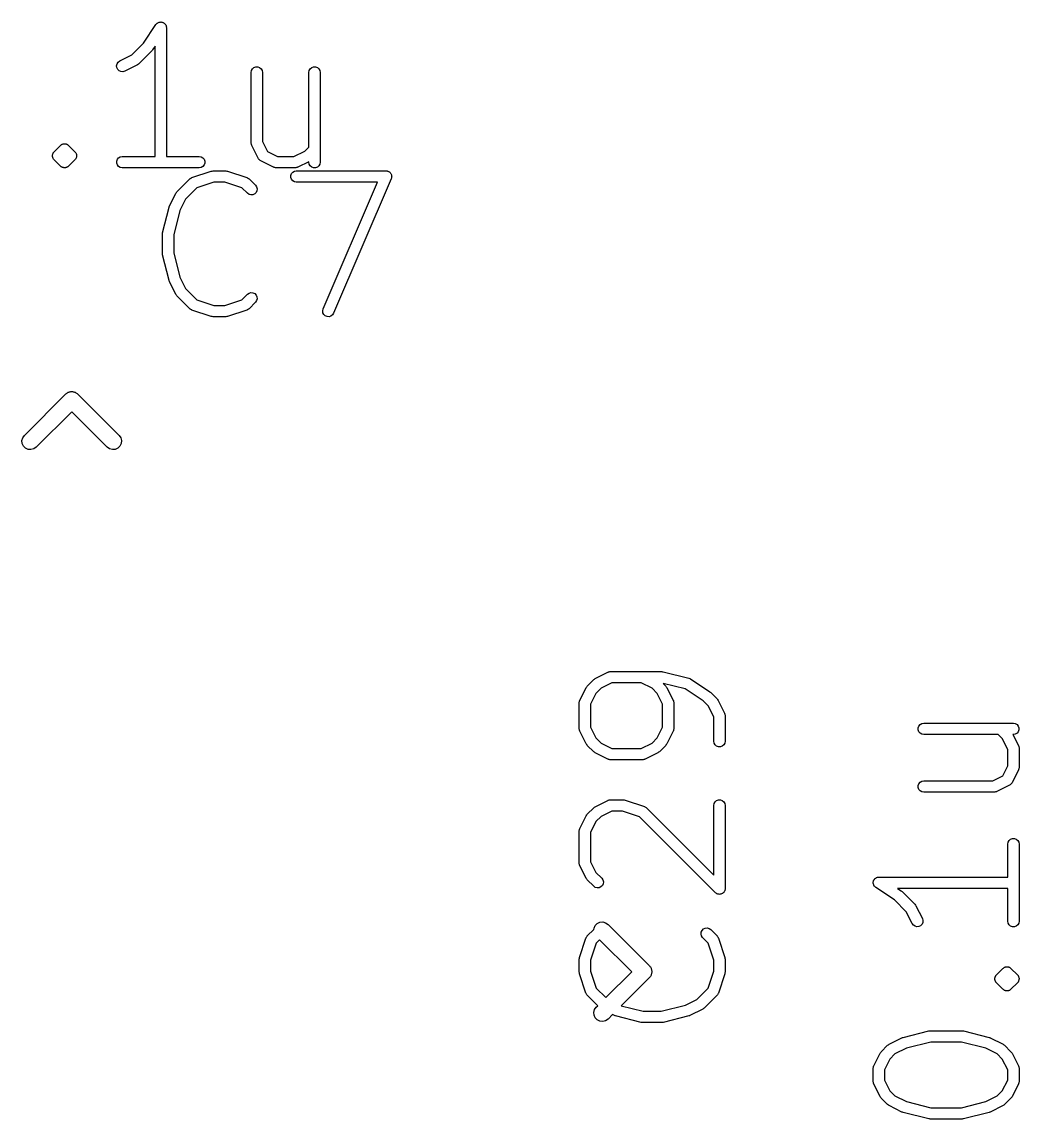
# Model space of a CAD drawing. Extents: x -2.2 to 75.9, y -81.1 to 9.2.
# Drawn here: x 27.55 to 36.49, y -55.82 to -45.99 of the extents above; entities that cross this region are included whole.
import ezdxf

# ---------------------------------------------------------------- set-up
doc = ezdxf.new("R2010")
doc.units = 0
doc.header["$MEASUREMENT"] = 0
doc.layers.add('BLACK', color=7, linetype='CONTINUOUS')

msp = doc.modelspace()

# ---------------------------------------------------------------- linework, layer by layer
at = {"layer": 'Black'}
for p, q in [((28.6437, -46.176), (28.7558, -46.0079)), ((28.7558, -46.0079), (28.7578, -46.0058)), ((28.7578, -46.0058), (28.7592, -46.0034)), ((28.7592, -46.0034), (28.7638, -45.9995)), ((28.7638, -45.9995), (28.768, -45.9951)), ((28.768, -45.9951), (28.7705, -45.9939)), ((28.7705, -45.9939), (28.7727, -45.9921)), ((28.7727, -45.9921), (28.7784, -45.99)), ((28.7784, -45.99), (28.7838, -45.9873)), ((28.7838, -45.9873), (28.7866, -45.987)), ((28.7866, -45.987), (28.7893, -45.986)), ((28.7893, -45.986), (28.7953, -45.986)), ((28.7953, -45.986), (28.8014, -45.9854)), ((28.8014, -45.9854), (28.8041, -45.986)), ((28.8041, -45.986), (28.8069, -45.986)), ((28.8069, -45.986), (28.8126, -45.9881)), ((28.8126, -45.9881), (28.8185, -45.9895)), ((28.8185, -45.9895), (28.8209, -45.9911)), ((28.8209, -45.9911), (28.8235, -45.9921)), ((28.8235, -45.9921), (28.8281, -45.996)), ((28.8281, -45.996), (28.8332, -45.9993)), ((28.8332, -45.9993), (28.8349, -46.0016)), ((28.8349, -46.0016), (28.837, -46.0034)), ((28.837, -46.0034), (28.84, -46.0086)), ((28.84, -46.0086), (28.8436, -46.0135)), ((28.8436, -46.0135), (28.8444, -46.0162)), ((28.8444, -46.0162), (28.8458, -46.0187)), ((28.8458, -46.0187), (28.8469, -46.0246)), ((28.8469, -46.0246), (28.8486, -46.0305)), ((28.8486, -46.0305), (28.8484, -46.0333)), ((28.8484, -46.0333), (28.8489, -46.036)), ((28.8489, -46.036), (28.8489, -47.1917)), ((28.5382, -46.2816), (28.6437, -46.176)), ((28.7473, -46.2038), (28.7255, -46.2366)), ((28.7473, -47.1917), (28.7473, -46.2038)), ((28.4307, -46.3353), (28.5382, -46.2816)), ((28.7191, -46.2443), (28.6042, -46.3592)), ((28.722, -46.2402), (28.7191, -46.2443)), ((28.7255, -46.2366), (28.722, -46.2402)), ((28.4027, -46.3777), (28.4068, -46.3606)), ((28.4047, -46.3952), (28.4027, -46.3777)), ((28.4126, -46.411), (28.4047, -46.3952)), ((28.4068, -46.3606), (28.4165, -46.3458)), ((28.4254, -46.4232), (28.4126, -46.411)), ((28.4165, -46.3458), (28.4307, -46.3353)), ((28.4416, -46.4302), (28.4254, -46.4232)), ((28.591, -46.3687), (28.4761, -46.4262)), ((28.5976, -46.3639), (28.591, -46.3687)), ((28.6042, -46.3592), (28.5976, -46.3639)), ((29.6091, -46.4382), (29.6121, -46.4208)), ((29.6121, -46.4208), (29.621, -46.4056)), ((29.621, -46.4056), (29.6345, -46.3942)), ((29.6345, -46.3942), (29.6511, -46.3882)), ((29.6511, -46.3882), (29.6687, -46.3882)), ((29.6687, -46.3882), (29.6853, -46.3942)), ((29.6853, -46.3942), (29.6988, -46.4056)), ((29.6988, -46.4056), (29.7076, -46.4208)), ((29.7076, -46.4208), (29.7107, -46.4382)), ((30.1262, -46.4382), (30.1292, -46.4208)), ((30.1292, -46.4208), (30.138, -46.4056)), ((30.138, -46.4056), (30.1516, -46.3942)), ((30.1516, -46.3942), (30.1681, -46.3882)), ((30.1681, -46.3882), (30.1858, -46.3882)), ((30.1858, -46.3882), (30.2024, -46.3942)), ((30.2024, -46.3942), (30.2159, -46.4056)), ((30.2159, -46.4056), (30.2247, -46.4208)), ((30.2247, -46.4208), (30.2278, -46.4382)), ((28.4592, -46.4312), (28.4416, -46.4302)), ((28.4761, -46.4262), (28.4592, -46.4312)), ((29.6091, -47.0702), (29.6091, -46.4382)), ((29.7107, -46.4382), (29.7107, -47.0582)), ((30.1262, -47.1066), (30.1262, -46.4382)), ((30.2278, -46.4382), (30.2278, -47.2425)), ((27.8429, -47.1492), (27.9004, -47.0917)), ((27.9004, -47.0917), (27.904, -47.0892)), ((27.904, -47.0892), (27.9072, -47.086)), ((27.9072, -47.086), (27.9092, -47.0851)), ((27.9092, -47.0851), (27.9109, -47.0836)), ((27.9109, -47.0836), (27.913, -47.0829)), ((27.913, -47.0829), (27.9148, -47.0816)), ((27.9148, -47.0816), (27.9191, -47.0805)), ((27.9191, -47.0805), (27.9232, -47.0786)), ((27.9232, -47.0786), (27.9254, -47.0784)), ((27.9254, -47.0784), (27.9275, -47.0776)), ((27.9275, -47.0776), (27.9297, -47.0776)), ((27.9297, -47.0776), (27.9319, -47.077)), ((27.9319, -47.077), (27.9363, -47.0774)), ((27.9363, -47.0774), (27.9407, -47.077)), ((27.9407, -47.077), (27.9429, -47.0776)), ((27.9429, -47.0776), (27.9451, -47.0776)), ((27.9451, -47.0776), (27.9472, -47.0784)), ((27.9472, -47.0784), (27.9495, -47.0786)), ((27.9495, -47.0786), (27.9535, -47.0805)), ((27.9535, -47.0805), (27.9578, -47.0816)), ((27.9578, -47.0816), (27.9596, -47.0829)), ((27.9596, -47.0829), (27.9617, -47.0836)), ((27.9617, -47.0836), (27.9634, -47.0851)), ((27.9634, -47.0851), (27.9654, -47.086)), ((27.9654, -47.086), (27.9686, -47.0892)), ((27.9686, -47.0892), (27.9722, -47.0917)), ((27.9722, -47.0917), (28.0297, -47.1492)), ((29.6096, -47.0731), (29.6091, -47.0702)), ((29.6094, -47.076), (29.6096, -47.0731)), ((29.6111, -47.0817), (29.6094, -47.076)), ((29.6121, -47.0876), (29.6111, -47.0817)), ((29.6136, -47.0901), (29.6121, -47.0876)), ((29.6144, -47.0929), (29.6136, -47.0901)), ((29.6719, -47.2078), (29.6144, -47.0929)), ((29.7107, -47.0582), (29.7552, -47.1472)), ((30.0894, -47.1433), (30.1262, -47.1066)), ((27.8283, -47.1807), (27.8294, -47.1764)), ((27.8286, -47.1851), (27.8283, -47.1807)), ((27.8283, -47.1895), (27.8286, -47.1851)), ((27.8294, -47.1938), (27.8283, -47.1895)), ((27.8294, -47.1764), (27.8298, -47.1719)), ((27.8298, -47.1982), (27.8294, -47.1938)), ((27.8298, -47.1719), (27.8317, -47.1679)), ((27.8317, -47.2023), (27.8298, -47.1982)), ((27.8317, -47.1679), (27.8328, -47.1636)), ((27.8328, -47.2066), (27.8317, -47.2023)), ((27.8328, -47.1636), (27.8354, -47.16)), ((27.8354, -47.2102), (27.8328, -47.2066)), ((27.8354, -47.16), (27.8372, -47.156)), ((27.8372, -47.2142), (27.8354, -47.2102)), ((27.8372, -47.156), (27.8404, -47.1528)), ((27.8404, -47.1528), (27.8429, -47.1492)), ((28.0297, -47.1492), (28.0322, -47.1528)), ((28.0322, -47.1528), (28.0354, -47.156)), ((28.0354, -47.156), (28.0373, -47.16)), ((28.0373, -47.2102), (28.0354, -47.2142)), ((28.0373, -47.16), (28.0398, -47.1636)), ((28.0398, -47.2066), (28.0373, -47.2102)), ((28.0398, -47.1636), (28.041, -47.1679)), ((28.041, -47.2023), (28.0398, -47.2066)), ((28.041, -47.1679), (28.0428, -47.1719)), ((28.0428, -47.1982), (28.041, -47.2023)), ((28.0428, -47.1719), (28.0432, -47.1764)), ((28.0432, -47.1938), (28.0428, -47.1982)), ((28.0432, -47.1764), (28.0444, -47.1807)), ((28.0444, -47.1895), (28.0432, -47.1938)), ((28.0444, -47.1807), (28.044, -47.1851)), ((28.044, -47.1851), (28.0444, -47.1895)), ((28.4094, -47.2171), (28.4207, -47.2036)), ((28.4207, -47.2036), (28.436, -47.1948)), ((28.436, -47.1948), (28.4534, -47.1917)), ((28.4534, -47.1917), (28.7473, -47.1917)), ((28.8489, -47.1917), (29.1428, -47.1917)), ((29.1428, -47.1917), (29.1602, -47.1948)), ((29.1602, -47.1948), (29.1755, -47.2036)), ((29.1755, -47.2036), (29.1868, -47.2171)), ((29.6763, -47.2138), (29.6719, -47.2078)), ((29.7552, -47.1472), (29.8442, -47.1917)), ((29.8442, -47.1917), (29.9926, -47.1917)), ((29.9926, -47.1917), (30.0894, -47.1433)), ((27.8404, -47.2174), (27.8372, -47.2142)), ((27.8429, -47.221), (27.8404, -47.2174)), ((27.9004, -47.2785), (27.8429, -47.221)), ((27.904, -47.281), (27.9004, -47.2785)), ((27.9072, -47.2842), (27.904, -47.281)), ((27.9092, -47.2851), (27.9072, -47.2842)), ((27.9109, -47.2865), (27.9092, -47.2851)), ((27.913, -47.2873), (27.9109, -47.2865)), ((27.9148, -47.2886), (27.913, -47.2873)), ((27.9191, -47.2897), (27.9148, -47.2886)), ((27.9232, -47.2916), (27.9191, -47.2897)), ((27.9254, -47.2918), (27.9232, -47.2916)), ((27.9275, -47.2926), (27.9254, -47.2918)), ((27.9297, -47.2926), (27.9275, -47.2926)), ((27.9319, -47.2932), (27.9297, -47.2926)), ((27.9363, -47.2928), (27.9319, -47.2932)), ((27.9407, -47.2932), (27.9363, -47.2928)), ((27.9429, -47.2926), (27.9407, -47.2932)), ((27.9451, -47.2926), (27.9429, -47.2926)), ((27.9472, -47.2918), (27.9451, -47.2926)), ((27.9495, -47.2916), (27.9472, -47.2918)), ((27.9535, -47.2897), (27.9495, -47.2916)), ((27.9578, -47.2886), (27.9535, -47.2897)), ((27.9596, -47.2873), (27.9578, -47.2886)), ((27.9617, -47.2865), (27.9596, -47.2873)), ((27.9634, -47.2851), (27.9617, -47.2865)), ((27.9654, -47.2842), (27.9634, -47.2851)), ((27.9686, -47.281), (27.9654, -47.2842)), ((27.9722, -47.2785), (27.9686, -47.281)), ((28.0297, -47.221), (27.9722, -47.2785)), ((28.0322, -47.2174), (28.0297, -47.221)), ((28.0354, -47.2142), (28.0322, -47.2174)), ((28.4034, -47.2337), (28.4094, -47.2171)), ((28.4034, -47.2514), (28.4034, -47.2337)), ((28.4094, -47.2679), (28.4034, -47.2514)), ((28.4207, -47.2815), (28.4094, -47.2679)), ((28.436, -47.2903), (28.4207, -47.2815)), ((28.4534, -47.2933), (28.436, -47.2903)), ((29.1428, -47.2933), (28.4534, -47.2933)), ((29.1602, -47.2903), (29.1428, -47.2933)), ((29.1755, -47.2815), (29.1602, -47.2903)), ((29.1868, -47.2679), (29.1755, -47.2815)), ((29.1868, -47.2171), (29.1928, -47.2337)), ((29.1928, -47.2514), (29.1868, -47.2679)), ((29.1928, -47.2337), (29.1928, -47.2514)), ((29.6804, -47.22), (29.6763, -47.2138)), ((29.6816, -47.2209), (29.6804, -47.22)), ((29.6824, -47.222), (29.6816, -47.2209)), ((29.6886, -47.2261), (29.6824, -47.222)), ((29.6946, -47.2305), (29.6886, -47.2261)), ((29.8095, -47.288), (29.6946, -47.2305)), ((29.8123, -47.2888), (29.8095, -47.288)), ((29.8149, -47.2903), (29.8123, -47.2888)), ((29.8207, -47.2913), (29.8149, -47.2903)), ((29.8264, -47.293), (29.8207, -47.2913)), ((29.8294, -47.2928), (29.8264, -47.293)), ((29.8322, -47.2933), (29.8294, -47.2928)), ((30.0046, -47.2933), (29.8322, -47.2933)), ((30.0075, -47.2928), (30.0046, -47.2933)), ((30.0104, -47.293), (30.0075, -47.2928)), ((30.0161, -47.2913), (30.0104, -47.293)), ((30.022, -47.2903), (30.0161, -47.2913)), ((30.0245, -47.2888), (30.022, -47.2903)), ((30.0273, -47.288), (30.0245, -47.2888)), ((30.1262, -47.2386), (30.0273, -47.288)), ((30.1262, -47.2425), (30.1262, -47.2386)), ((30.1292, -47.2599), (30.1262, -47.2425)), ((30.138, -47.2752), (30.1292, -47.2599)), ((30.1516, -47.2865), (30.138, -47.2752)), ((30.1681, -47.2926), (30.1516, -47.2865)), ((30.1858, -47.2926), (30.1681, -47.2926)), ((30.2024, -47.2865), (30.1858, -47.2926)), ((30.2159, -47.2752), (30.2024, -47.2865)), ((30.2247, -47.2599), (30.2159, -47.2752)), ((30.2278, -47.2425), (30.2247, -47.2599)), ((28.9438, -47.5075), (29.0587, -47.3926)), ((29.0587, -47.3926), (29.0611, -47.3909)), ((29.0611, -47.3909), (29.063, -47.3887)), ((29.063, -47.3887), (29.0683, -47.3859)), ((29.0683, -47.3859), (29.0731, -47.3825)), ((29.0731, -47.3825), (29.076, -47.3817)), ((29.076, -47.3817), (29.0786, -47.3803)), ((29.0786, -47.3803), (29.2509, -47.3229)), ((29.2509, -47.3229), (29.259, -47.3217)), ((29.259, -47.3217), (29.267, -47.3202)), ((29.267, -47.3202), (29.3819, -47.3202)), ((29.3819, -47.3202), (29.3899, -47.3217)), ((29.3899, -47.3217), (29.3979, -47.3229)), ((29.3979, -47.3229), (29.5703, -47.3803)), ((29.5703, -47.3803), (29.5729, -47.3817)), ((29.5729, -47.3817), (29.5757, -47.3825)), ((29.5757, -47.3825), (29.5806, -47.3859)), ((29.5806, -47.3859), (29.5858, -47.3887)), ((29.5858, -47.3887), (29.5878, -47.3909)), ((29.5878, -47.3909), (29.5902, -47.3926)), ((29.5902, -47.3926), (29.6476, -47.45)), ((29.9638, -47.3622), (29.9699, -47.3456)), ((29.9638, -47.3799), (29.9638, -47.3622)), ((29.9699, -47.3964), (29.9638, -47.3799)), ((29.9699, -47.3456), (29.9812, -47.3321)), ((29.9812, -47.41), (29.9699, -47.3964)), ((29.9812, -47.3321), (29.9965, -47.3233)), ((29.9965, -47.3233), (30.0139, -47.3202)), ((30.0139, -47.3202), (30.8182, -47.3202)), ((30.8649, -47.3911), (30.3478, -48.5976)), ((30.8182, -47.3202), (30.8239, -47.3213)), ((30.8239, -47.3213), (30.8298, -47.3216)), ((30.8298, -47.3216), (30.8326, -47.3228)), ((30.8326, -47.3228), (30.8356, -47.3233)), ((30.8356, -47.3233), (30.8406, -47.3262)), ((30.8406, -47.3262), (30.846, -47.3285)), ((30.846, -47.3285), (30.8482, -47.3306)), ((30.8482, -47.3306), (30.8508, -47.3321)), ((30.8508, -47.3321), (30.8546, -47.3366)), ((30.8546, -47.3366), (30.8589, -47.3406)), ((30.8589, -47.3406), (30.8602, -47.3433)), ((30.8602, -47.3433), (30.8622, -47.3456)), ((30.8622, -47.3456), (30.8642, -47.3511)), ((30.8642, -47.3511), (30.8668, -47.3564)), ((30.8662, -47.3854), (30.8649, -47.3911)), ((30.8682, -47.3799), (30.8662, -47.3854)), ((30.8668, -47.3564), (30.8672, -47.3594)), ((30.8672, -47.3594), (30.8682, -47.3622)), ((30.8682, -47.3622), (30.8682, -47.3681)), ((30.8682, -47.3681), (30.8689, -47.3739)), ((30.8689, -47.3739), (30.8682, -47.3768)), ((30.8682, -47.3768), (30.8682, -47.3799)), ((29.1221, -47.4729), (29.0215, -47.5735)), ((29.2752, -47.4218), (29.1221, -47.4729)), ((29.3736, -47.4218), (29.2752, -47.4218)), ((29.5268, -47.4729), (29.3736, -47.4218)), ((29.5758, -47.5219), (29.5268, -47.4729)), ((29.6476, -47.45), (29.6577, -47.4645)), ((29.6608, -47.4991), (29.6533, -47.5151)), ((29.6577, -47.4645), (29.6623, -47.4815)), ((29.6623, -47.4815), (29.6608, -47.4991)), ((29.9965, -47.4188), (29.9812, -47.41)), ((30.0139, -47.4218), (29.9965, -47.4188)), ((30.7411, -47.4218), (30.0139, -47.4218)), ((30.2544, -48.5575), (30.7411, -47.4218)), ((28.8768, -47.6356), (28.9343, -47.5207)), ((28.9343, -47.5207), (28.9391, -47.5142)), ((28.9391, -47.5142), (28.9438, -47.5075)), ((29.0215, -47.5735), (28.9702, -47.676)), ((29.5902, -47.532), (29.5758, -47.5219)), ((29.6073, -47.5366), (29.5902, -47.532)), ((29.6248, -47.535), (29.6073, -47.5366)), ((29.6408, -47.5276), (29.6248, -47.535)), ((29.6533, -47.5151), (29.6408, -47.5276)), ((28.8155, -47.8758), (28.873, -47.646)), ((28.873, -47.646), (28.8752, -47.6409)), ((28.8752, -47.6409), (28.8768, -47.6356)), ((28.9702, -47.676), (28.9156, -47.8944)), ((28.814, -47.8881), (28.8151, -47.882)), ((28.814, -48.0605), (28.814, -47.8881)), ((28.8151, -47.882), (28.8155, -47.8758)), ((28.9156, -47.8944), (28.9156, -48.0542)), ((28.8151, -48.0666), (28.814, -48.0605)), ((28.8155, -48.0728), (28.8151, -48.0666)), ((28.873, -48.3026), (28.8155, -48.0728)), ((28.9156, -48.0542), (28.9702, -48.2726)), ((28.9702, -48.2726), (29.0215, -48.3751)), ((28.8752, -48.3077), (28.873, -48.3026)), ((28.8768, -48.313), (28.8752, -48.3077)), ((28.9343, -48.4279), (28.8768, -48.313)), ((29.0215, -48.3751), (29.1221, -48.4757)), ((28.9391, -48.4345), (28.9343, -48.4279)), ((28.9438, -48.4411), (28.9391, -48.4345)), ((29.0587, -48.556), (28.9438, -48.4411)), ((29.1221, -48.4757), (29.2752, -48.5267)), ((29.3736, -48.5267), (29.5268, -48.4757)), ((29.5268, -48.4757), (29.5758, -48.4267)), ((29.5758, -48.4267), (29.5902, -48.4166)), ((29.5902, -48.4166), (29.6073, -48.412)), ((29.6073, -48.412), (29.6248, -48.4136)), ((29.6248, -48.4136), (29.6408, -48.421)), ((29.6408, -48.421), (29.6533, -48.4335)), ((29.6577, -48.4841), (29.6476, -48.4986)), ((29.6533, -48.4335), (29.6608, -48.4495)), ((29.6623, -48.4671), (29.6577, -48.4841)), ((29.6608, -48.4495), (29.6623, -48.4671)), ((29.0611, -48.5577), (29.0587, -48.556)), ((29.063, -48.5599), (29.0611, -48.5577)), ((29.0683, -48.5627), (29.063, -48.5599)), ((29.0731, -48.5661), (29.0683, -48.5627)), ((29.076, -48.5669), (29.0731, -48.5661)), ((29.0786, -48.5683), (29.076, -48.5669)), ((29.2509, -48.6257), (29.0786, -48.5683)), ((29.2752, -48.5267), (29.3736, -48.5267)), ((29.5703, -48.5683), (29.3979, -48.6257)), ((29.5729, -48.5669), (29.5703, -48.5683)), ((29.5757, -48.5661), (29.5729, -48.5669)), ((29.5806, -48.5627), (29.5757, -48.5661)), ((29.5858, -48.5599), (29.5806, -48.5627)), ((29.5878, -48.5577), (29.5858, -48.5599)), ((29.5902, -48.556), (29.5878, -48.5577)), ((29.6476, -48.4986), (29.5902, -48.556)), ((30.2504, -48.5747), (30.2544, -48.5575)), ((30.2525, -48.5922), (30.2504, -48.5747)), ((29.259, -48.6269), (29.2509, -48.6257)), ((29.267, -48.6283), (29.259, -48.6269)), ((29.3819, -48.6283), (29.267, -48.6283)), ((29.3899, -48.6269), (29.3819, -48.6283)), ((29.3979, -48.6257), (29.3899, -48.6269)), ((30.2604, -48.608), (30.2525, -48.5922)), ((30.2733, -48.6201), (30.2604, -48.608)), ((30.2895, -48.627), (30.2733, -48.6201)), ((30.3071, -48.628), (30.2895, -48.627)), ((30.324, -48.6229), (30.3071, -48.628)), ((30.3382, -48.6123), (30.324, -48.6229)), ((30.3478, -48.5976), (30.3382, -48.6123)), ((27.5757, -49.6917), (27.947, -49.3204)), ((27.947, -49.3204), (27.9523, -49.3167)), ((27.9523, -49.3167), (27.957, -49.312)), ((27.957, -49.312), (27.9629, -49.3093)), ((27.9629, -49.3093), (27.9683, -49.3055)), ((27.9683, -49.3055), (27.9746, -49.3038)), ((27.9746, -49.3038), (27.9806, -49.301)), ((27.9806, -49.301), (27.9871, -49.3005)), ((27.9871, -49.3005), (27.9935, -49.2988)), ((27.9935, -49.2988), (28, -49.2993)), ((28, -49.2993), (28.0065, -49.2988)), ((28.0065, -49.2988), (28.0129, -49.3005)), ((28.0129, -49.3005), (28.0194, -49.301)), ((28.0194, -49.301), (28.0254, -49.3038)), ((28.0254, -49.3038), (28.0317, -49.3055)), ((28.0317, -49.3055), (28.0371, -49.3093)), ((28.0371, -49.3093), (28.043, -49.312)), ((28.043, -49.312), (28.0477, -49.3167)), ((28.0477, -49.3167), (28.053, -49.3204)), ((28.053, -49.3204), (28.4243, -49.6917)), ((28, -49.4795), (27.6818, -49.7977)), ((28.3182, -49.7977), (28, -49.4795)), ((27.5541, -49.7382), (27.5608, -49.713)), ((27.5563, -49.7641), (27.5541, -49.7382)), ((27.5673, -49.7877), (27.5563, -49.7641)), ((27.5608, -49.713), (27.5757, -49.6917)), ((28.4243, -49.6917), (28.4392, -49.713)), ((28.4437, -49.7641), (28.4327, -49.7877)), ((28.4392, -49.713), (28.4459, -49.7382)), ((28.4459, -49.7382), (28.4437, -49.7641)), ((27.5858, -49.8061), (27.5673, -49.7877)), ((27.6094, -49.8172), (27.5858, -49.8061)), ((27.6353, -49.8194), (27.6094, -49.8172)), ((27.6605, -49.8127), (27.6353, -49.8194)), ((27.6818, -49.7977), (27.6605, -49.8127)), ((28.3395, -49.8127), (28.3182, -49.7977)), ((28.3647, -49.8194), (28.3395, -49.8127)), ((28.3906, -49.8172), (28.3647, -49.8194)), ((28.4142, -49.8061), (28.3906, -49.8172)), ((28.4327, -49.7877), (28.4142, -49.8061)), ((32.6932, -51.8722), (32.8081, -51.8148)), ((32.8081, -51.8148), (32.8109, -51.8139)), ((32.8109, -51.8139), (32.8135, -51.8125)), ((32.8135, -51.8125), (32.8193, -51.8114)), ((32.8193, -51.8114), (32.825, -51.8097)), ((32.825, -51.8097), (32.828, -51.8099)), ((32.828, -51.8099), (32.8309, -51.8094)), ((32.8309, -51.8094), (33.2905, -51.8094)), ((33.2905, -51.8094), (33.2966, -51.8105)), ((33.2966, -51.8105), (33.3028, -51.8109)), ((33.3028, -51.8109), (33.5326, -51.8684)), ((32.6226, -51.9392), (32.68, -51.8817)), ((32.68, -51.8817), (32.6867, -51.8771)), ((32.6867, -51.8771), (32.6932, -51.8722)), ((32.8428, -51.911), (32.746, -51.9594)), ((33.1061, -51.911), (32.8428, -51.911)), ((33.2029, -51.9594), (33.1061, -51.911)), ((33.4994, -51.9648), (33.3029, -51.9157)), ((33.3029, -51.9157), (33.3264, -51.9392)), ((33.5326, -51.8684), (33.5405, -51.8719)), ((33.5405, -51.8719), (33.5485, -51.8754)), ((33.5485, -51.8754), (33.7208, -51.9903)), ((32.5556, -52.0673), (32.6131, -51.9524)), ((32.6131, -51.9524), (32.6179, -51.9459)), ((32.6179, -51.9459), (32.6226, -51.9392)), ((32.7002, -52.0052), (32.6518, -52.102)), ((32.746, -51.9594), (32.7002, -52.0052)), ((33.2487, -52.0052), (33.2029, -51.9594)), ((33.2971, -52.102), (33.2487, -52.0052)), ((33.3264, -51.9392), (33.3311, -51.9459)), ((33.3311, -51.9459), (33.3359, -51.9524)), ((33.3359, -51.9524), (33.3934, -52.0673)), ((33.6603, -52.072), (33.4994, -51.9648)), ((33.7208, -51.9903), (33.7245, -51.9938)), ((33.7245, -51.9938), (33.7286, -51.9966)), ((33.7286, -51.9966), (33.786, -52.0541)), ((32.5502, -52.09), (32.5508, -52.0871)), ((32.5502, -52.3198), (32.5502, -52.09)), ((32.5506, -52.0842), (32.5523, -52.0785)), ((32.5508, -52.0871), (32.5506, -52.0842)), ((32.5523, -52.0785), (32.5533, -52.0726)), ((32.5533, -52.0726), (32.5548, -52.0701)), ((32.5548, -52.0701), (32.5556, -52.0673)), ((32.6518, -52.102), (32.6518, -52.3078)), ((33.2971, -52.3078), (33.2971, -52.102)), ((33.3934, -52.0673), (33.3942, -52.0701)), ((33.3942, -52.0701), (33.3957, -52.0726)), ((33.3957, -52.0726), (33.3967, -52.0785)), ((33.3967, -52.0785), (33.3984, -52.0842)), ((33.3984, -52.0842), (33.3982, -52.0871)), ((33.3982, -52.0871), (33.3987, -52.09)), ((33.3987, -52.09), (33.3987, -52.3198)), ((33.7083, -52.1201), (33.6603, -52.072)), ((33.7567, -52.2169), (33.7083, -52.1201)), ((33.786, -52.0541), (33.7907, -52.0608)), ((33.7907, -52.0608), (33.7955, -52.0673)), ((33.7955, -52.0673), (33.853, -52.1822)), ((33.7567, -52.4347), (33.7567, -52.2169)), ((33.853, -52.1822), (33.8538, -52.185)), ((33.8538, -52.185), (33.8553, -52.1876)), ((33.8553, -52.1876), (33.8563, -52.1934)), ((33.8563, -52.1934), (33.858, -52.1991)), ((33.858, -52.1991), (33.8578, -52.202)), ((33.8578, -52.202), (33.8583, -52.2049)), ((33.8583, -52.2049), (33.8583, -52.4347)), ((32.5508, -52.3227), (32.5502, -52.3198)), ((32.5506, -52.3256), (32.5508, -52.3227)), ((32.6518, -52.3078), (32.7003, -52.4046)), ((33.2487, -52.4046), (33.2971, -52.3078)), ((33.3987, -52.3198), (33.3982, -52.3227)), ((33.3982, -52.3227), (33.3984, -52.3256)), ((35.5882, -52.3142), (35.5942, -52.2976)), ((35.5882, -52.3319), (35.5882, -52.3142)), ((35.5942, -52.2976), (35.6056, -52.2841)), ((35.6056, -52.2841), (35.6208, -52.2753)), ((35.6208, -52.2753), (35.6382, -52.2722)), ((35.6382, -52.2722), (36.4425, -52.2722)), ((36.4425, -52.2722), (36.4599, -52.2753)), ((36.4599, -52.2753), (36.4752, -52.2841)), ((36.4752, -52.2841), (36.4865, -52.2976)), ((36.4865, -52.2976), (36.4926, -52.3142)), ((36.4926, -52.3142), (36.4926, -52.3319)), ((32.5523, -52.3313), (32.5506, -52.3256)), ((32.5533, -52.3372), (32.5523, -52.3313)), ((32.5548, -52.3397), (32.5533, -52.3372)), ((32.5556, -52.3426), (32.5548, -52.3397)), ((32.6131, -52.4575), (32.5556, -52.3426)), ((32.7003, -52.4046), (32.746, -52.4504)), ((33.2029, -52.4504), (33.2487, -52.4046)), ((33.3934, -52.3426), (33.3359, -52.4575)), ((33.3942, -52.3397), (33.3934, -52.3426)), ((33.3957, -52.3372), (33.3942, -52.3397)), ((33.3967, -52.3313), (33.3957, -52.3372)), ((33.3984, -52.3256), (33.3967, -52.3313)), ((35.5942, -52.3484), (35.5882, -52.3319)), ((35.6056, -52.362), (35.5942, -52.3484)), ((35.6208, -52.3708), (35.6056, -52.362)), ((35.6382, -52.3738), (35.6208, -52.3708)), ((36.3066, -52.3738), (35.6382, -52.3738)), ((36.3433, -52.4106), (36.3066, -52.3738)), ((36.3917, -52.5074), (36.3433, -52.4106)), ((36.4425, -52.3738), (36.4386, -52.3738)), ((36.4386, -52.3738), (36.488, -52.4727)), ((36.4599, -52.3708), (36.4425, -52.3738)), ((36.4752, -52.362), (36.4599, -52.3708)), ((36.4865, -52.3484), (36.4752, -52.362)), ((36.4926, -52.3319), (36.4865, -52.3484)), ((32.6179, -52.464), (32.6131, -52.4575)), ((32.6226, -52.4707), (32.6179, -52.464)), ((32.68, -52.5281), (32.6226, -52.4707)), ((32.746, -52.4504), (32.8428, -52.4988)), ((32.8428, -52.4988), (33.1061, -52.4988)), ((33.1061, -52.4988), (33.2029, -52.4504)), ((33.3264, -52.4707), (33.2689, -52.5281)), ((33.3311, -52.464), (33.3264, -52.4707)), ((33.3359, -52.4575), (33.3311, -52.464)), ((33.7598, -52.4521), (33.7567, -52.4347)), ((33.7686, -52.4674), (33.7598, -52.4521)), ((33.7821, -52.4787), (33.7686, -52.4674)), ((33.7987, -52.4848), (33.7821, -52.4787)), ((33.8164, -52.4848), (33.7987, -52.4848)), ((33.8329, -52.4787), (33.8164, -52.4848)), ((33.8465, -52.4674), (33.8329, -52.4787)), ((33.8553, -52.4521), (33.8465, -52.4674)), ((33.8583, -52.4347), (33.8553, -52.4521)), ((36.3917, -52.6558), (36.3917, -52.5074)), ((36.488, -52.4727), (36.4888, -52.4755)), ((36.4888, -52.4755), (36.4903, -52.478)), ((36.4903, -52.478), (36.4913, -52.4839)), ((36.4913, -52.4839), (36.493, -52.4896)), ((36.493, -52.4896), (36.4928, -52.4925)), ((36.4928, -52.4925), (36.4933, -52.4954)), ((36.4933, -52.4954), (36.4933, -52.6678)), ((32.6867, -52.5328), (32.68, -52.5281)), ((32.6932, -52.5376), (32.6867, -52.5328)), ((32.8081, -52.5951), (32.6932, -52.5376)), ((32.8109, -52.5959), (32.8081, -52.5951)), ((32.8135, -52.5974), (32.8109, -52.5959)), ((32.8193, -52.5984), (32.8135, -52.5974)), ((32.825, -52.6001), (32.8193, -52.5984)), ((32.828, -52.5999), (32.825, -52.6001)), ((32.8309, -52.6004), (32.828, -52.5999)), ((33.1181, -52.6004), (32.8309, -52.6004)), ((33.121, -52.5999), (33.1181, -52.6004)), ((33.1239, -52.6001), (33.121, -52.5999)), ((33.1296, -52.5984), (33.1239, -52.6001)), ((33.1355, -52.5974), (33.1296, -52.5984)), ((33.138, -52.5959), (33.1355, -52.5974)), ((33.1408, -52.5951), (33.138, -52.5959)), ((33.2557, -52.5376), (33.1408, -52.5951)), ((33.2623, -52.5328), (33.2557, -52.5376)), ((33.2689, -52.5281), (33.2623, -52.5328)), ((36.3472, -52.7448), (36.3917, -52.6558)), ((36.488, -52.6905), (36.4305, -52.8054)), ((36.4888, -52.6877), (36.488, -52.6905)), ((36.4903, -52.6851), (36.4888, -52.6877)), ((36.4913, -52.6793), (36.4903, -52.6851)), ((36.493, -52.6736), (36.4913, -52.6793)), ((36.4933, -52.6678), (36.4928, -52.6706)), ((36.4928, -52.6706), (36.493, -52.6736)), ((35.5882, -52.8313), (35.5942, -52.8147)), ((35.5942, -52.8147), (35.6056, -52.8012)), ((35.6056, -52.8012), (35.6208, -52.7924)), ((35.6208, -52.7924), (35.6382, -52.7893)), ((35.6382, -52.7893), (36.2582, -52.7893)), ((36.2582, -52.7893), (36.3472, -52.7448)), ((36.4261, -52.8114), (36.422, -52.8176)), ((36.4305, -52.8054), (36.4261, -52.8114)), ((35.5882, -52.8489), (35.5882, -52.8313)), ((35.5942, -52.8655), (35.5882, -52.8489)), ((35.6056, -52.879), (35.5942, -52.8655)), ((35.6208, -52.8879), (35.6056, -52.879)), ((35.6382, -52.8909), (35.6208, -52.8879)), ((36.2702, -52.8909), (35.6382, -52.8909)), ((36.2731, -52.8904), (36.2702, -52.8909)), ((36.276, -52.8906), (36.2731, -52.8904)), ((36.2817, -52.8889), (36.276, -52.8906)), ((36.2876, -52.8879), (36.2817, -52.8889)), ((36.2901, -52.8864), (36.2876, -52.8879)), ((36.2929, -52.8856), (36.2901, -52.8864)), ((36.4078, -52.8281), (36.2929, -52.8856)), ((36.4138, -52.8237), (36.4078, -52.8281)), ((36.42, -52.8196), (36.4138, -52.8237)), ((36.4209, -52.8184), (36.42, -52.8196)), ((36.422, -52.8176), (36.4209, -52.8184)), ((32.6932, -53.0213), (32.8081, -52.9638)), ((32.8081, -52.9638), (32.8109, -52.963)), ((32.8109, -52.963), (32.8135, -52.9615)), ((32.8135, -52.9615), (32.8193, -52.9605)), ((32.8193, -52.9605), (32.825, -52.9588)), ((32.825, -52.9588), (32.828, -52.959)), ((32.828, -52.959), (32.8309, -52.9585)), ((32.8309, -52.9585), (32.9458, -52.9585)), ((32.9458, -52.9585), (32.9538, -52.9599)), ((32.9538, -52.9599), (32.9618, -52.9611)), ((32.9618, -52.9611), (33.1342, -53.0185)), ((33.7567, -53.0093), (33.7598, -52.9919)), ((33.7567, -53.6335), (33.7567, -53.0093)), ((33.7598, -52.9919), (33.7686, -52.9766)), ((33.7686, -52.9766), (33.7821, -52.9653)), ((33.7821, -52.9653), (33.7987, -52.9592)), ((33.7987, -52.9592), (33.8164, -52.9592)), ((33.8164, -52.9592), (33.8329, -52.9653)), ((33.8329, -52.9653), (33.8465, -52.9766)), ((33.8465, -52.9766), (33.8553, -52.9919)), ((33.8553, -52.9919), (33.8583, -53.0093)), ((33.8583, -53.0093), (33.8583, -53.7561)), ((32.5556, -53.2164), (32.6131, -53.1014)), ((32.6131, -53.1014), (32.6179, -53.0949)), ((32.6179, -53.0949), (32.6226, -53.0882)), ((32.6226, -53.0882), (32.68, -53.0308)), ((32.68, -53.0308), (32.6867, -53.0261)), ((32.6867, -53.0261), (32.6932, -53.0213)), ((32.746, -53.1085), (32.7002, -53.1543)), ((32.8428, -53.0601), (32.746, -53.1085)), ((32.9375, -53.0601), (32.8428, -53.0601)), ((33.0907, -53.1111), (32.9375, -53.0601)), ((33.7716, -53.7921), (33.0907, -53.1111)), ((33.1342, -53.0185), (33.1368, -53.0199)), ((33.1368, -53.0199), (33.1396, -53.0207)), ((33.1396, -53.0207), (33.1445, -53.0241)), ((33.1445, -53.0241), (33.1497, -53.0269)), ((33.1497, -53.0269), (33.1516, -53.0291)), ((33.1516, -53.0291), (33.154, -53.0308)), ((33.154, -53.0308), (33.7567, -53.6335)), ((32.7002, -53.1543), (32.6518, -53.2511)), ((32.5502, -53.2391), (32.5508, -53.2362)), ((32.5502, -53.5263), (32.5502, -53.2391)), ((32.5506, -53.2333), (32.5523, -53.2276)), ((32.5508, -53.2362), (32.5506, -53.2333)), ((32.5523, -53.2276), (32.5533, -53.2217)), ((32.5533, -53.2217), (32.5548, -53.2192)), ((32.5548, -53.2192), (32.5556, -53.2164)), ((32.6518, -53.2511), (32.6518, -53.5143)), ((36.4171, -53.3132), (36.4337, -53.3072)), ((36.4337, -53.3072), (36.4514, -53.3072)), ((36.4514, -53.3072), (36.4679, -53.3132)), ((36.3917, -53.3572), (36.3948, -53.3398)), ((36.3917, -53.6511), (36.3917, -53.3572)), ((36.3948, -53.3398), (36.4036, -53.3245)), ((36.4036, -53.3245), (36.4171, -53.3132)), ((36.4679, -53.3132), (36.4815, -53.3245)), ((36.4815, -53.3245), (36.4903, -53.3398)), ((36.4903, -53.3398), (36.4933, -53.3572)), ((36.4933, -53.3572), (36.4933, -54.0466)), ((32.5508, -53.5292), (32.5502, -53.5263)), ((32.5506, -53.5321), (32.5508, -53.5292)), ((32.5523, -53.5378), (32.5506, -53.5321)), ((32.5533, -53.5437), (32.5523, -53.5378)), ((32.5548, -53.5462), (32.5533, -53.5437)), ((32.5556, -53.5491), (32.5548, -53.5462)), ((32.6131, -53.664), (32.5556, -53.5491)), ((32.6518, -53.5143), (32.7003, -53.6111)), ((32.6179, -53.6705), (32.6131, -53.664)), ((32.6226, -53.6772), (32.6179, -53.6705)), ((32.68, -53.7346), (32.6226, -53.6772)), ((32.7003, -53.6111), (32.7519, -53.6628)), ((32.7519, -53.6628), (32.762, -53.6772)), ((32.762, -53.6772), (32.7666, -53.6943)), ((32.7666, -53.6943), (32.765, -53.7118)), ((35.1854, -53.6986), (35.186, -53.6959)), ((35.186, -53.7047), (35.1854, -53.6986)), ((35.186, -53.6931), (35.1881, -53.6874)), ((35.186, -53.6959), (35.186, -53.6931)), ((35.1881, -53.6874), (35.1895, -53.6815)), ((35.1895, -53.6815), (35.1911, -53.6791)), ((35.1911, -53.6791), (35.1921, -53.6765)), ((35.1921, -53.6765), (35.196, -53.6719)), ((35.196, -53.6719), (35.1993, -53.6668)), ((35.1993, -53.6668), (35.2016, -53.6651)), ((35.2016, -53.6651), (35.2034, -53.663)), ((35.2034, -53.663), (35.2086, -53.66)), ((35.2086, -53.66), (35.2135, -53.6564)), ((35.2135, -53.6564), (35.2162, -53.6556)), ((35.2162, -53.6556), (35.2187, -53.6542)), ((35.2187, -53.6542), (35.2246, -53.6531)), ((35.2246, -53.6531), (35.2305, -53.6514)), ((35.2305, -53.6514), (35.2333, -53.6516)), ((35.2333, -53.6516), (35.236, -53.6511)), ((35.236, -53.6511), (36.3917, -53.6511)), ((32.6945, -53.7447), (32.68, -53.7346)), ((32.7115, -53.7493), (32.6945, -53.7447)), ((32.7291, -53.7478), (32.7115, -53.7493)), ((32.7451, -53.7403), (32.7291, -53.7478)), ((32.7576, -53.7278), (32.7451, -53.7403)), ((32.765, -53.7118), (32.7576, -53.7278)), ((33.7771, -53.7959), (33.7716, -53.7921)), ((33.7821, -53.8001), (33.7771, -53.7959)), ((33.7842, -53.8009), (33.7821, -53.8001)), ((33.8329, -53.8001), (33.8267, -53.8024)), ((33.8347, -53.7987), (33.8329, -53.8001)), ((33.8367, -53.7978), (33.8347, -53.7987)), ((33.8414, -53.7931), (33.8367, -53.7978)), ((33.8465, -53.7888), (33.8414, -53.7931)), ((33.8476, -53.7869), (33.8465, -53.7888)), ((33.8492, -53.7853), (33.8476, -53.7869)), ((33.852, -53.7793), (33.8492, -53.7853)), ((33.8553, -53.7735), (33.852, -53.7793)), ((33.8557, -53.7713), (33.8553, -53.7735)), ((33.8566, -53.7693), (33.8557, -53.7713)), ((33.8572, -53.7627), (33.8566, -53.7693)), ((33.8583, -53.7561), (33.8572, -53.7627)), ((35.186, -53.7107), (35.186, -53.7047)), ((35.187, -53.7134), (35.186, -53.7107)), ((35.1873, -53.7162), (35.187, -53.7134)), ((35.19, -53.7216), (35.1873, -53.7162)), ((35.1921, -53.7273), (35.19, -53.7216)), ((35.1939, -53.7295), (35.1921, -53.7273)), ((35.1951, -53.732), (35.1939, -53.7295)), ((35.1995, -53.7362), (35.1951, -53.732)), ((35.2034, -53.7408), (35.1995, -53.7362)), ((35.2058, -53.7422), (35.2034, -53.7408)), ((35.2079, -53.7442), (35.2058, -53.7422)), ((35.376, -53.8563), (35.2079, -53.7442)), ((36.3917, -53.7527), (35.4038, -53.7527)), ((35.4038, -53.7527), (35.4366, -53.7745)), ((35.4366, -53.7745), (35.4402, -53.778)), ((35.4402, -53.778), (35.4443, -53.7809)), ((35.4443, -53.7809), (35.5592, -53.8958)), ((36.3917, -54.0466), (36.3917, -53.7527)), ((33.7861, -53.8022), (33.7842, -53.8009)), ((33.7925, -53.8039), (33.7861, -53.8022)), ((33.7987, -53.8062), (33.7925, -53.8039)), ((33.801, -53.8062), (33.7987, -53.8062)), ((33.8031, -53.8068), (33.801, -53.8062)), ((33.8097, -53.8062), (33.8031, -53.8068)), ((33.8164, -53.8062), (33.8097, -53.8062)), ((33.8185, -53.8054), (33.8164, -53.8062)), ((33.8207, -53.8052), (33.8185, -53.8054)), ((33.8267, -53.8024), (33.8207, -53.8052)), ((35.4816, -53.9618), (35.376, -53.8563)), ((35.5592, -53.8958), (35.5639, -53.9025)), ((35.5353, -54.0693), (35.4816, -53.9618)), ((35.5639, -53.9025), (35.5687, -53.909)), ((35.5687, -53.909), (35.6262, -54.0239)), ((32.6828, -54.1094), (32.6939, -54.0858)), ((32.6939, -54.0858), (32.7123, -54.0673)), ((32.7123, -54.0673), (32.7359, -54.0563)), ((32.7359, -54.0563), (32.7618, -54.0541)), ((32.7618, -54.0541), (32.787, -54.0608)), ((32.787, -54.0608), (32.8083, -54.0757)), ((32.8083, -54.0757), (33.1796, -54.447)), ((35.5458, -54.0835), (35.5353, -54.0693)), ((35.5606, -54.0932), (35.5458, -54.0835)), ((35.5777, -54.0973), (35.5606, -54.0932)), ((35.5952, -54.0953), (35.5777, -54.0973)), ((35.611, -54.0874), (35.5952, -54.0953)), ((35.6232, -54.0746), (35.611, -54.0874)), ((35.6302, -54.0584), (35.6232, -54.0746)), ((35.6262, -54.0239), (35.6312, -54.0408)), ((35.6312, -54.0408), (35.6302, -54.0584)), ((36.3948, -54.064), (36.3917, -54.0466)), ((36.4036, -54.0793), (36.3948, -54.064)), ((36.4171, -54.0906), (36.4036, -54.0793)), ((36.4337, -54.0966), (36.4171, -54.0906)), ((36.4679, -54.0906), (36.4514, -54.0966)), ((36.4815, -54.0793), (36.4679, -54.0906)), ((36.4903, -54.064), (36.4815, -54.0793)), ((36.4933, -54.0466), (36.4903, -54.064)), ((32.6125, -54.1943), (32.6159, -54.1894)), ((32.6159, -54.1894), (32.6187, -54.1842)), ((32.6187, -54.1842), (32.6209, -54.1822)), ((32.6209, -54.1822), (32.6226, -54.1798)), ((32.6226, -54.1798), (32.68, -54.1224)), ((32.68, -54.1224), (32.6818, -54.1211)), ((32.6818, -54.1211), (32.6828, -54.1094)), ((33.642, -54.1627), (33.6436, -54.1452)), ((33.6466, -54.1798), (33.642, -54.1627)), ((33.6436, -54.1452), (33.651, -54.1292)), ((33.6567, -54.1942), (33.6466, -54.1798)), ((33.651, -54.1292), (33.6635, -54.1167)), ((33.6635, -54.1167), (33.6795, -54.1092)), ((33.6795, -54.1092), (33.6971, -54.1077)), ((33.6971, -54.1077), (33.7141, -54.1123)), ((33.7141, -54.1123), (33.7286, -54.1224)), ((33.7286, -54.1224), (33.786, -54.1798)), ((33.786, -54.1798), (33.7877, -54.1822)), ((33.7877, -54.1822), (33.7899, -54.1842)), ((33.7899, -54.1842), (33.7927, -54.1894)), ((33.7927, -54.1894), (33.7961, -54.1943)), ((36.4514, -54.0966), (36.4337, -54.0966)), ((32.5529, -54.3721), (32.6103, -54.1997)), ((32.6103, -54.1997), (32.6117, -54.1971)), ((32.6117, -54.1971), (32.6125, -54.1943)), ((32.7029, -54.2432), (32.6518, -54.3964)), ((32.7333, -54.2128), (32.7029, -54.2432)), ((33.0205, -54.5), (32.7333, -54.2128)), ((33.7057, -54.2432), (33.6567, -54.1942)), ((33.7567, -54.3964), (33.7057, -54.2432)), ((33.7961, -54.1943), (33.7969, -54.1971)), ((33.7969, -54.1971), (33.7983, -54.1997)), ((33.7983, -54.1997), (33.8557, -54.3721)), ((32.5502, -54.3881), (32.5517, -54.3801)), ((32.5502, -54.503), (32.5502, -54.3881)), ((32.5517, -54.3801), (32.5529, -54.3721)), ((33.8557, -54.3721), (33.8569, -54.3801)), ((33.8569, -54.3801), (33.8583, -54.3881)), ((33.8583, -54.3881), (33.8583, -54.503)), ((32.6518, -54.3964), (32.6518, -54.4948)), ((33.1796, -54.447), (33.1833, -54.4523)), ((33.1833, -54.4523), (33.188, -54.457)), ((33.188, -54.457), (33.1907, -54.4629)), ((33.1907, -54.4629), (33.1945, -54.4683)), ((33.1945, -54.4683), (33.1962, -54.4746)), ((33.1962, -54.4746), (33.199, -54.4806)), ((33.199, -54.4806), (33.1995, -54.4871)), ((33.1995, -54.4871), (33.2012, -54.4935)), ((33.7567, -54.4948), (33.7567, -54.3964)), ((36.2917, -54.5278), (36.3492, -54.4703)), ((36.3492, -54.4703), (36.3528, -54.4678)), ((36.3528, -54.4678), (36.356, -54.4646)), ((36.356, -54.4646), (36.36, -54.4627)), ((36.36, -54.4627), (36.3636, -54.4602)), ((36.3636, -54.4602), (36.3679, -54.459)), ((36.3679, -54.459), (36.3719, -54.4572)), ((36.3719, -54.4572), (36.3764, -54.4568)), ((36.3764, -54.4568), (36.3807, -54.4556)), ((36.3807, -54.4556), (36.3851, -54.456)), ((36.3851, -54.456), (36.3895, -54.4556)), ((36.3895, -54.4556), (36.3938, -54.4568)), ((36.3938, -54.4568), (36.3982, -54.4572)), ((36.3982, -54.4572), (36.4023, -54.459)), ((36.4023, -54.459), (36.4066, -54.4602)), ((36.4066, -54.4602), (36.4102, -54.4627)), ((36.4102, -54.4627), (36.4142, -54.4646)), ((36.4142, -54.4646), (36.4174, -54.4678)), ((36.4174, -54.4678), (36.421, -54.4703)), ((36.421, -54.4703), (36.4785, -54.5278)), ((32.5517, -54.511), (32.5502, -54.503)), ((32.5529, -54.5191), (32.5517, -54.511)), ((32.6103, -54.6914), (32.5529, -54.5191)), ((32.6518, -54.4948), (32.7029, -54.6479)), ((32.7877, -54.7327), (33.0205, -54.5)), ((33.1796, -54.553), (32.9274, -54.8052)), ((33.1833, -54.5477), (33.1796, -54.553)), ((33.188, -54.543), (33.1833, -54.5477)), ((33.1907, -54.5371), (33.188, -54.543)), ((33.1945, -54.5317), (33.1907, -54.5371)), ((33.1962, -54.5254), (33.1945, -54.5317)), ((33.199, -54.5194), (33.1962, -54.5254)), ((33.1995, -54.5129), (33.199, -54.5194)), ((33.2012, -54.5065), (33.1995, -54.5129)), ((33.2012, -54.4935), (33.2007, -54.5)), ((33.2007, -54.5), (33.2012, -54.5065)), ((33.7057, -54.6479), (33.7567, -54.4948)), ((33.8557, -54.5191), (33.7983, -54.6914)), ((33.8569, -54.511), (33.8557, -54.5191)), ((33.8583, -54.503), (33.8569, -54.511)), ((36.277, -54.5593), (36.2776, -54.5571)), ((36.2774, -54.5637), (36.277, -54.5593)), ((36.277, -54.5681), (36.2774, -54.5637)), ((36.2776, -54.5703), (36.277, -54.5681)), ((36.2776, -54.5549), (36.2784, -54.5528)), ((36.2776, -54.5571), (36.2776, -54.5549)), ((36.2776, -54.5725), (36.2776, -54.5703)), ((36.2784, -54.5746), (36.2776, -54.5725)), ((36.2784, -54.5528), (36.2786, -54.5505)), ((36.2786, -54.5768), (36.2784, -54.5746)), ((36.2786, -54.5505), (36.2805, -54.5465)), ((36.2805, -54.5809), (36.2786, -54.5768)), ((36.2805, -54.5465), (36.2816, -54.5422)), ((36.2816, -54.5852), (36.2805, -54.5809)), ((36.2816, -54.5422), (36.2829, -54.5404)), ((36.2829, -54.587), (36.2816, -54.5852)), ((36.2829, -54.5404), (36.2836, -54.5383)), ((36.2836, -54.5891), (36.2829, -54.587)), ((36.2836, -54.5383), (36.2851, -54.5366)), ((36.2851, -54.5366), (36.286, -54.5346)), ((36.286, -54.5346), (36.2892, -54.5314)), ((36.2892, -54.5314), (36.2917, -54.5278)), ((36.4785, -54.5278), (36.481, -54.5314)), ((36.481, -54.5314), (36.4842, -54.5346)), ((36.4842, -54.5346), (36.4851, -54.5366)), ((36.4851, -54.5366), (36.4865, -54.5383)), ((36.4865, -54.5383), (36.4873, -54.5404)), ((36.4873, -54.587), (36.4865, -54.5891)), ((36.4873, -54.5404), (36.4886, -54.5422)), ((36.4886, -54.5852), (36.4873, -54.587)), ((36.4886, -54.5422), (36.4897, -54.5465)), ((36.4897, -54.5809), (36.4886, -54.5852)), ((36.4897, -54.5465), (36.4916, -54.5505)), ((36.4916, -54.5768), (36.4897, -54.5809)), ((36.4916, -54.5505), (36.4918, -54.5528)), ((36.4918, -54.5746), (36.4916, -54.5768)), ((36.4918, -54.5528), (36.4926, -54.5549)), ((36.4926, -54.5725), (36.4918, -54.5746)), ((36.4926, -54.5549), (36.4926, -54.5571)), ((36.4926, -54.5571), (36.4932, -54.5593)), ((36.4932, -54.5681), (36.4926, -54.5703)), ((36.4926, -54.5703), (36.4926, -54.5725)), ((36.4932, -54.5593), (36.4928, -54.5637)), ((36.4928, -54.5637), (36.4932, -54.5681)), ((32.7029, -54.6479), (32.7877, -54.7327)), ((33.6051, -54.7485), (33.7057, -54.6479)), ((36.2851, -54.5908), (36.2836, -54.5891)), ((36.286, -54.5928), (36.2851, -54.5908)), ((36.2892, -54.596), (36.286, -54.5928)), ((36.2917, -54.5996), (36.2892, -54.596)), ((36.3492, -54.6571), (36.2917, -54.5996)), ((36.3528, -54.6596), (36.3492, -54.6571)), ((36.356, -54.6628), (36.3528, -54.6596)), ((36.36, -54.6646), (36.356, -54.6628)), ((36.3636, -54.6672), (36.36, -54.6646)), ((36.3679, -54.6683), (36.3636, -54.6672)), ((36.3719, -54.6702), (36.3679, -54.6683)), ((36.3764, -54.6706), (36.3719, -54.6702)), ((36.3807, -54.6717), (36.3764, -54.6706)), ((36.3851, -54.6714), (36.3807, -54.6717)), ((36.3895, -54.6717), (36.3851, -54.6714)), ((36.3938, -54.6706), (36.3895, -54.6717)), ((36.3982, -54.6702), (36.3938, -54.6706)), ((36.4023, -54.6683), (36.3982, -54.6702)), ((36.4066, -54.6672), (36.4023, -54.6683)), ((36.4102, -54.6646), (36.4066, -54.6672)), ((36.4142, -54.6628), (36.4102, -54.6646)), ((36.4174, -54.6596), (36.4142, -54.6628)), ((36.421, -54.6571), (36.4174, -54.6596)), ((36.4785, -54.5996), (36.421, -54.6571)), ((36.481, -54.596), (36.4785, -54.5996)), ((36.4842, -54.5928), (36.481, -54.596)), ((36.4851, -54.5908), (36.4842, -54.5928)), ((36.4865, -54.5891), (36.4851, -54.5908)), ((32.6117, -54.694), (32.6103, -54.6914)), ((32.6125, -54.6968), (32.6117, -54.694)), ((32.6159, -54.7017), (32.6125, -54.6968)), ((32.6187, -54.707), (32.6159, -54.7017)), ((32.6209, -54.7089), (32.6187, -54.707)), ((32.6226, -54.7113), (32.6209, -54.7089)), ((32.7159, -54.8046), (32.6226, -54.7113)), ((33.5026, -54.7998), (33.6051, -54.7485)), ((33.786, -54.7113), (33.6711, -54.8262)), ((33.7877, -54.7089), (33.786, -54.7113)), ((33.7899, -54.707), (33.7877, -54.7089)), ((33.7927, -54.7017), (33.7899, -54.707)), ((33.7961, -54.6968), (33.7927, -54.7017)), ((33.7969, -54.694), (33.7961, -54.6968)), ((33.7983, -54.6914), (33.7969, -54.694)), ((32.6806, -54.8647), (32.6873, -54.8395)), ((32.6828, -54.8906), (32.6806, -54.8647)), ((32.6873, -54.8395), (32.7023, -54.8182)), ((32.7023, -54.8182), (32.7159, -54.8046)), ((32.9274, -54.8052), (33.1244, -54.8544)), ((33.1244, -54.8544), (33.2842, -54.8544)), ((33.2842, -54.8544), (33.5026, -54.7998)), ((33.6579, -54.8357), (33.543, -54.8932)), ((33.6645, -54.8309), (33.6579, -54.8357)), ((33.6711, -54.8262), (33.6645, -54.8309)), ((32.6939, -54.9142), (32.6828, -54.8906)), ((32.7123, -54.9327), (32.6939, -54.9142)), ((32.7359, -54.9437), (32.7123, -54.9327)), ((32.7618, -54.9459), (32.7359, -54.9437)), ((32.787, -54.9392), (32.7618, -54.9459)), ((32.8083, -54.9243), (32.787, -54.9392)), ((32.8481, -54.8845), (32.8083, -54.9243)), ((32.8656, -54.8932), (32.8481, -54.8845)), ((32.8709, -54.8948), (32.8656, -54.8932)), ((32.876, -54.897), (32.8709, -54.8948)), ((33.1058, -54.9545), (32.876, -54.897)), ((33.112, -54.9549), (33.1058, -54.9545)), ((33.1181, -54.956), (33.112, -54.9549)), ((33.2905, -54.956), (33.1181, -54.956)), ((33.2966, -54.9549), (33.2905, -54.956)), ((33.3028, -54.9545), (33.2966, -54.9549)), ((33.5326, -54.897), (33.3028, -54.9545)), ((33.5377, -54.8948), (33.5326, -54.897)), ((33.543, -54.8932), (33.5377, -54.8948)), ((35.4535, -55.0889), (35.6833, -55.0315)), ((35.6833, -55.0315), (35.6895, -55.031)), ((35.6895, -55.031), (35.6957, -55.03)), ((35.6957, -55.03), (35.9829, -55.03)), ((35.9829, -55.03), (35.9891, -55.031)), ((35.9891, -55.031), (35.9952, -55.0315)), ((35.9952, -55.0315), (36.2251, -55.0889)), ((35.2576, -55.2172), (35.315, -55.1597)), ((35.315, -55.1597), (35.3217, -55.1551)), ((35.3217, -55.1551), (35.3282, -55.1502)), ((35.3282, -55.1502), (35.4431, -55.0928)), ((35.4431, -55.0928), (35.4485, -55.0912)), ((35.4485, -55.0912), (35.4535, -55.0889)), ((35.7019, -55.1316), (35.4836, -55.1861)), ((35.9767, -55.1316), (35.7019, -55.1316)), ((36.195, -55.1861), (35.9767, -55.1316)), ((36.2251, -55.0889), (36.2301, -55.0912)), ((36.2301, -55.0912), (36.2355, -55.0928)), ((36.2355, -55.0928), (36.3504, -55.1502)), ((36.3504, -55.1502), (36.3569, -55.1551)), ((36.3569, -55.1551), (36.3636, -55.1597)), ((36.3636, -55.1597), (36.421, -55.2172)), ((35.1906, -55.3453), (35.2481, -55.2304)), ((35.2481, -55.2304), (35.2529, -55.2239)), ((35.2529, -55.2239), (35.2576, -55.2172)), ((35.381, -55.2374), (35.3353, -55.2832)), ((35.4836, -55.1861), (35.381, -55.2374)), ((36.2976, -55.2374), (36.195, -55.1861)), ((36.3433, -55.2832), (36.2976, -55.2374)), ((36.421, -55.2172), (36.4257, -55.2239)), ((36.4257, -55.2239), (36.4305, -55.2304)), ((36.4305, -55.2304), (36.488, -55.3453)), ((35.1852, -55.368), (35.1858, -55.3651)), ((35.1852, -55.4829), (35.1852, -55.368)), ((35.1856, -55.3622), (35.1873, -55.3565)), ((35.1858, -55.3651), (35.1856, -55.3622)), ((35.1873, -55.3565), (35.1883, -55.3506)), ((35.1883, -55.3506), (35.1898, -55.3481)), ((35.1898, -55.3481), (35.1906, -55.3453)), ((35.3353, -55.2832), (35.2868, -55.38)), ((36.3917, -55.38), (36.3433, -55.2832)), ((36.488, -55.3453), (36.4888, -55.3481)), ((36.4888, -55.3481), (36.4903, -55.3506)), ((36.4903, -55.3506), (36.4913, -55.3565)), ((36.4913, -55.3565), (36.493, -55.3622)), ((36.493, -55.3622), (36.4928, -55.3651)), ((36.4928, -55.3651), (36.4933, -55.368)), ((36.4933, -55.368), (36.4933, -55.4829)), ((35.2868, -55.38), (35.2868, -55.4709)), ((35.2868, -55.4709), (35.3352, -55.5677)), ((36.3433, -55.5677), (36.3917, -55.4709)), ((36.3917, -55.4709), (36.3917, -55.38)), ((35.1858, -55.4858), (35.1852, -55.4829)), ((35.1856, -55.4887), (35.1858, -55.4858)), ((35.1873, -55.4944), (35.1856, -55.4887)), ((35.1883, -55.5003), (35.1873, -55.4944)), ((35.1898, -55.5028), (35.1883, -55.5003)), ((35.1906, -55.5056), (35.1898, -55.5028)), ((35.2481, -55.6206), (35.1906, -55.5056)), ((35.3352, -55.5677), (35.381, -55.6135)), ((36.2976, -55.6135), (36.3433, -55.5677)), ((36.488, -55.5056), (36.4305, -55.6206)), ((36.4888, -55.5028), (36.488, -55.5056)), ((36.4903, -55.5003), (36.4888, -55.5028)), ((36.4913, -55.4944), (36.4903, -55.5003)), ((36.493, -55.4887), (36.4913, -55.4944)), ((36.4933, -55.4829), (36.4928, -55.4858)), ((36.4928, -55.4858), (36.493, -55.4887)), ((35.2529, -55.6271), (35.2481, -55.6206)), ((35.2576, -55.6338), (35.2529, -55.6271)), ((35.315, -55.6912), (35.2576, -55.6338)), ((35.381, -55.6135), (35.4836, -55.6648)), ((35.4836, -55.6648), (35.7019, -55.7194)), ((35.9767, -55.7194), (36.195, -55.6648)), ((36.195, -55.6648), (36.2976, -55.6135)), ((36.421, -55.6338), (36.3636, -55.6912)), ((36.4257, -55.6271), (36.421, -55.6338)), ((36.4305, -55.6206), (36.4257, -55.6271)), ((35.3217, -55.6959), (35.315, -55.6912)), ((35.3282, -55.7007), (35.3217, -55.6959)), ((35.4431, -55.7582), (35.3282, -55.7007)), ((35.4485, -55.7598), (35.4431, -55.7582)), ((35.4535, -55.762), (35.4485, -55.7598)), ((35.6833, -55.8195), (35.4535, -55.762)), ((35.7019, -55.7194), (35.9767, -55.7194)), ((36.2251, -55.762), (35.9952, -55.8195)), ((36.2301, -55.7598), (36.2251, -55.762)), ((36.2355, -55.7582), (36.2301, -55.7598)), ((36.3504, -55.7007), (36.2355, -55.7582)), ((36.3569, -55.6959), (36.3504, -55.7007)), ((36.3636, -55.6912), (36.3569, -55.6959)), ((35.6895, -55.8199), (35.6833, -55.8195)), ((35.6957, -55.821), (35.6895, -55.8199)), ((35.9829, -55.821), (35.6957, -55.821)), ((35.9891, -55.8199), (35.9829, -55.821)), ((35.9952, -55.8195), (35.9891, -55.8199))]:
    msp.add_line(p, q, dxfattribs=at)

doc.saveas('drawing.dxf')
